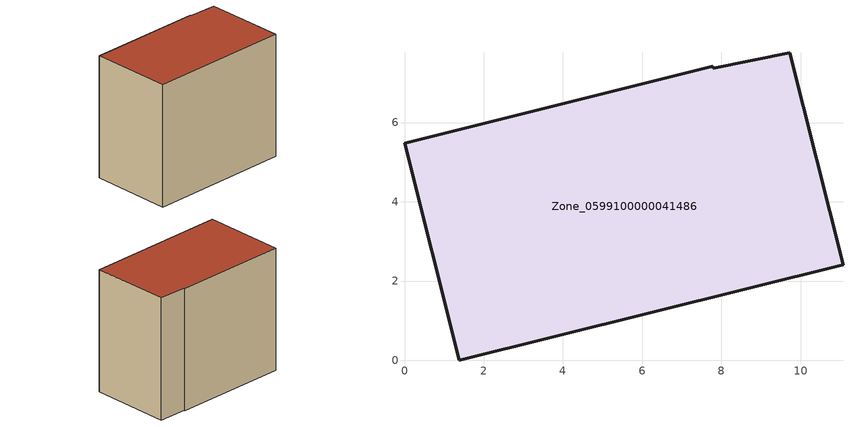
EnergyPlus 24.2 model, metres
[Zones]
Zone_0599100000041486
 floor ground (C_G): 7.79,7.42 7.79,7.37 9.72,7.76 11.07,2.41 1.38,0 0,5.48 z0
 wall outside (C_F): 7.79,7.42 0,5.48 1.38,0 11.07,2.41 9.72,7.76 7.79,7.37 7.79,7.42 z0:8.63
 roof outside (C_R): 7.79,7.37 7.79,7.42 0,5.48 1.38,0 11.07,2.41 9.72,7.76 z8.63
[BUILDING]
Pand.0599100000041486: North Axis=0; Terrain=City; Loads Convergence Tolerance Value=0.04; Temperature Convergence Tolerance Value=0.4; Solar Distribution=FullExterior; Maximum Number of Warmup Days=25; Minimum Number of Warmup Days=1
[Site:Location]
Rotterdam.The.Hague.AP_ZH_NLD Design_Conditions: Latitude=51.96; Longitude=4.45; Time Zone=1; Elevation=-4.5
[SITE:GROUNDTEMPERATURE:BUILDINGSURFACE]
18, 18, 18, 18, 18, 18, 18, 18, 18, 18, 18, 18
[MATERIAL] Thermal Absorptance=0.9; Solar Absorptance=0.7; Visible Absorptance=0.7
Name | Roughness | Thickness | Conductivity | Density | Specific Heat
G.TC.1975-1991 | MediumSmooth | 0.15 | 0.288461 | 540 | 1210
F.TC.1975-1991 | Rough | 0.3 | 0.230769 | 1920 | 840
R.TC.1975-1991 | MediumRough | 0.2 | 0.153846 | 1500 | 1000
[CONSTRUCTION]
C_G: G.TC.1975-1991
C_F: F.TC.1975-1991
C_R: R.TC.1975-1991
[ZONE]
Zone_0599100000041486: Type=1; Multiplier=1; Ceiling Height=Autocalculate; Volume=Autocalculate; Floor Area=autocalculate; Part of Total Floor Area=Yes
[ZONEINFILTRATION:DESIGNFLOWRATE]
Infil_Zone_0599100000041486: Zone or ZoneList or Space or SpaceList=Zone_0599100000041486; Schedule=AlwaysOn; Design Flow Rate Calculation Method=Flow/Area; Flow Rate per Floor Area=0.003; Constant Term Coefficient=1; Temperature Term Coefficient=0; Velocity Term Coefficient=0; Velocity Squared Term Coefficient=0
[HVACTEMPLATE:ZONE:IDEALLOADSAIRSYSTEM]
Zone_0599100000041486: Maximum Heating Supply Air Temperature=50; Minimum Cooling Supply Air Temperature=13; Maximum Heating Supply Air Humidity Ratio=0.0156; Minimum Cooling Supply Air Humidity Ratio=0.0077; Heating Limit=NoLimit; Cooling Limit=NoLimit; Dehumidification Control Type=ConstantSensibleHeatRatio; Cooling Sensible Heat Ratio=0.7; Dehumidification Setpoint=60; Humidification Control Type=None; Humidification Setpoint=30; Outdoor Air Method=None; Outdoor Air Flow Rate per Person=0.00944; Outdoor Air Flow Rate per Zone Floor Area=0; Outdoor Air Flow Rate per Zone=0; Demand Controlled Ventilation Type=None; Outdoor Air Economizer Type=NoEconomizer; Heat Recovery Type=None; Sensible Heat Recovery Effectiveness=0.7; Latent Heat Recovery Effectiveness=0.65
[ZONECONTROL:THERMOSTAT]
ThermostatControl_Zone_0599100000041486: Zone or ZoneList=Zone_0599100000041486; Control Type Schedule=DualSetpointControlType; Control 1=Thermostat_Zone_0599100000041486; Temperature Difference Between Cutout And Setpoint=0
[THERMOSTATSETPOINT:DUALSETPOINT]
Thermostat_Zone_0599100000041486: Heating Setpoint Temperature Schedule=HeatingSetpoint_Zone_0599100000041486; Cooling Setpoint Temperature Schedule=CoolingSetpoint_Zone_0599100000041486
[SCHEDULE:COMPACT]
HeatingSetpoint_Zone_0599100000041486: Through: 12/31, For: AllDays, Until: 24:00, 21
CoolingSetpoint_Zone_0599100000041486: Through: 12/31, For: AllDays, Until: 24:00, 24
DualSetpointControlType: Through: 12/31, For: AllDays, Until: 24:00, 4
AlwaysOn: Through: 12/31, For: AllDays, Until: 24:00, 1
